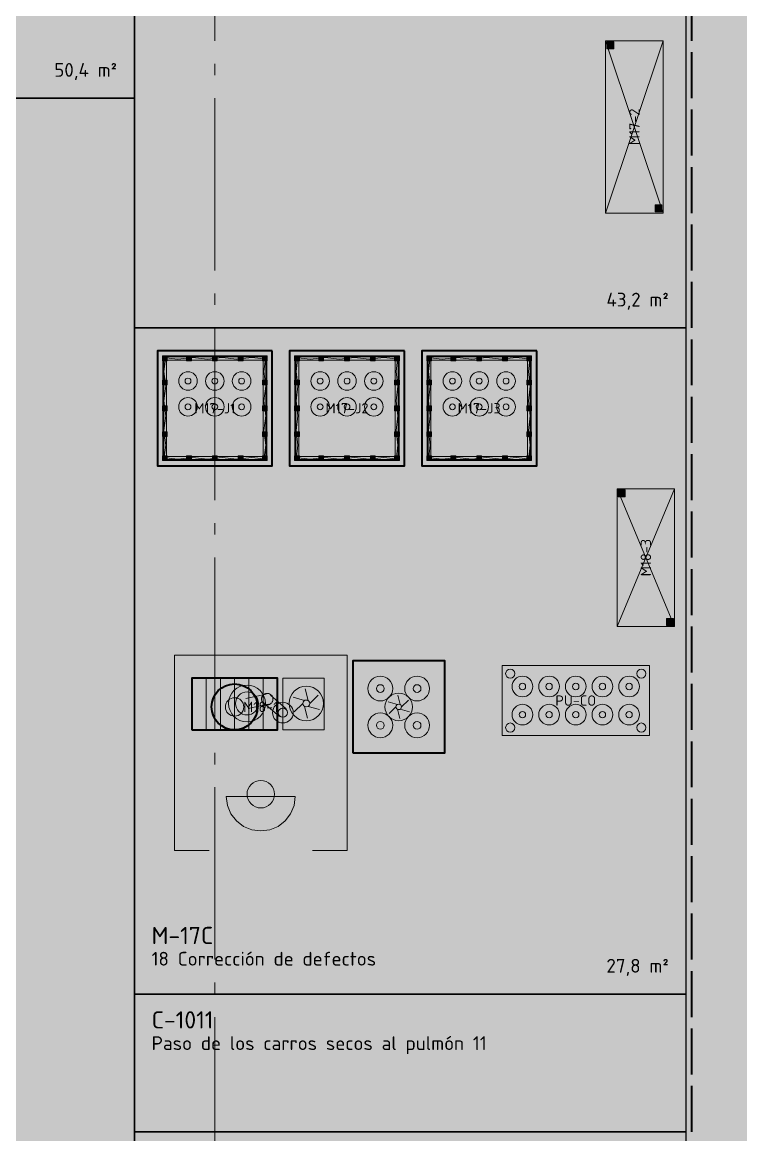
# Model space of a CAD drawing. Header units: millimetres. Extents: x 0 to 1189, y 0 to 841.
# Drawn here: x 598.2 to 660.8, y 509.8 to 606.6 of the extents above; entities that cross this region are included whole.
import ezdxf
from ezdxf.enums import TextEntityAlignment as Align

# ---------------------------------------------------------------- set-up
doc = ezdxf.new("R2010")
doc.units = ezdxf.units.MM
doc.linetypes.add('IRAM-E-TRAZOS', pattern=[5, 4, -1])
doc.linetypes.add('IRAM-F-TRAZO-PUNTO', pattern=[20, 15, -2, 1, -2])
for name, color, linetype, lineweight, true_color in [('A-AREA-TRABAJO', 30, 'CONTINUOUS', 13, 0xeb963c), ('A-EQUIPO', 30, 'CONTINUOUS', 35, 0xe67800), ('A-PASILLO', 2, 'IRAM-E-TRAZOS', 35, 0xd7a500)]:
    doc.layers.add(name, color=color, linetype=linetype, lineweight=lineweight, true_color=true_color)
for name, color, linetype, lineweight in [('A-EJE', 1, 'IRAM-F-TRAZO-PUNTO', 18), ('A-EQUIPO-FINO', 8, 'CONTINUOUS', 13), ('A-EQUIPO-OCULTO', 8, 'IRAM-E-TRAZOS', 13), ('A-EQUIPO-RELLENO', 9, 'CONTINUOUS', 13), ('A-OPERARIO', 6, 'CONTINUOUS', 18), ('A-RELLENO', 9, 'CONTINUOUS', 13), ('A-SECTOR', 1, 'CONTINUOUS', 25), ('A-SECTOR-TXT', 1, 'CONTINUOUS', 25), ('A-TEXTO', 7, 'CONTINUOUS', 18)]:
    doc.layers.add(name, color=color, linetype=linetype, lineweight=lineweight)
doc.styles.add('ISO3098', font='isocpeur.ttf')

msp = doc.modelspace()

# ---------------------------------------------------------------- hatches: boundary and pattern name
at = {"layer": 'A-EQUIPO-RELLENO', "true_color": 0xeeeeee}
h = msp.add_hatch(color=7, dxfattribs=at)
h.dxf.hatch_style = 1
h.paths.add_polyline_path([(649, 605), (649, 590), (654, 590), (654, 605)])
at = {"layer": 'A-EQUIPO-RELLENO', "true_color": 0x969ba0}
h = msp.add_hatch(color=7, dxfattribs=at)
h.dxf.hatch_style = 1
h.paths.add_polyline_path([(649.1, 604.9), (649.1, 604.3), (649.7, 604.3), (649.7, 604.9)])
h = msp.add_hatch(color=7, dxfattribs=at)
h.dxf.hatch_style = 1
h.paths.add_polyline_path([(653.3, 590.7), (653.3, 590.1), (653.9, 590.1), (653.9, 590.7)])
at = {"layer": 'A-EQUIPO-RELLENO', "true_color": 0xf5f5f5}
h = msp.add_hatch(color=7, dxfattribs=at)
h.dxf.hatch_style = 1
h.paths.add_polyline_path([(620, 578), (610, 578), (610, 568), (620, 568)])
at = {"layer": 'A-EQUIPO-RELLENO', "true_color": 0x969ba0}
h = msp.add_hatch(color=7, dxfattribs=at)
h.dxf.hatch_style = 1
h.paths.add_polyline_path([(610.86, 577.56), (610.44, 577.56), (610.44, 577.14), (610.86, 577.14)])
h = msp.add_hatch(color=7, dxfattribs=at)
h.dxf.hatch_style = 1
h.paths.add_polyline_path([(610.86, 577.56), (610.44, 577.56), (610.44, 577.14), (610.86, 577.14)])
h = msp.add_hatch(color=7, dxfattribs=at)
h.dxf.hatch_style = 1
h.paths.add_polyline_path([(612.96, 577.56), (612.54, 577.56), (612.54, 577.14), (612.96, 577.14)])
h = msp.add_hatch(color=7, dxfattribs=at)
h.dxf.hatch_style = 1
h.paths.add_polyline_path([(615.21, 577.56), (614.79, 577.56), (614.79, 577.14), (615.21, 577.14)])
h = msp.add_hatch(color=7, dxfattribs=at)
h.dxf.hatch_style = 1
h.paths.add_polyline_path([(617.46, 577.56), (617.04, 577.56), (617.04, 577.14), (617.46, 577.14)])
h = msp.add_hatch(color=7, dxfattribs=at)
h.dxf.hatch_style = 1
h.paths.add_polyline_path([(619.56, 577.56), (619.14, 577.56), (619.14, 577.14), (619.56, 577.14)])
h = msp.add_hatch(color=7, dxfattribs=at)
h.dxf.hatch_style = 1
h.paths.add_polyline_path([(619.56, 577.56), (619.14, 577.56), (619.14, 577.14), (619.56, 577.14)])
at = {"layer": 'A-EQUIPO-RELLENO', "true_color": 0xf5f5f5}
h = msp.add_hatch(color=7, dxfattribs=at)
h.dxf.hatch_style = 1
h.paths.add_polyline_path([(631.5, 578), (621.5, 578), (621.5, 568), (631.5, 568)])
at = {"layer": 'A-EQUIPO-RELLENO', "true_color": 0x969ba0}
h = msp.add_hatch(color=7, dxfattribs=at)
h.dxf.hatch_style = 1
h.paths.add_polyline_path([(622.36, 577.56), (621.94, 577.56), (621.94, 577.14), (622.36, 577.14)])
h = msp.add_hatch(color=7, dxfattribs=at)
h.dxf.hatch_style = 1
h.paths.add_polyline_path([(622.36, 577.56), (621.94, 577.56), (621.94, 577.14), (622.36, 577.14)])
h = msp.add_hatch(color=7, dxfattribs=at)
h.dxf.hatch_style = 1
h.paths.add_polyline_path([(624.46, 577.56), (624.04, 577.56), (624.04, 577.14), (624.46, 577.14)])
h = msp.add_hatch(color=7, dxfattribs=at)
h.dxf.hatch_style = 1
h.paths.add_polyline_path([(626.71, 577.56), (626.29, 577.56), (626.29, 577.14), (626.71, 577.14)])
h = msp.add_hatch(color=7, dxfattribs=at)
h.dxf.hatch_style = 1
h.paths.add_polyline_path([(628.96, 577.56), (628.54, 577.56), (628.54, 577.14), (628.96, 577.14)])
h = msp.add_hatch(color=7, dxfattribs=at)
h.dxf.hatch_style = 1
h.paths.add_polyline_path([(631.06, 577.56), (630.64, 577.56), (630.64, 577.14), (631.06, 577.14)])
h = msp.add_hatch(color=7, dxfattribs=at)
h.dxf.hatch_style = 1
h.paths.add_polyline_path([(631.06, 577.56), (630.64, 577.56), (630.64, 577.14), (631.06, 577.14)])
at = {"layer": 'A-EQUIPO-RELLENO', "true_color": 0xf5f5f5}
h = msp.add_hatch(color=7, dxfattribs=at)
h.dxf.hatch_style = 1
h.paths.add_polyline_path([(643, 578), (633, 578), (633, 568), (643, 568)])
at = {"layer": 'A-EQUIPO-RELLENO', "true_color": 0x969ba0}
h = msp.add_hatch(color=7, dxfattribs=at)
h.dxf.hatch_style = 1
h.paths.add_polyline_path([(633.86, 577.56), (633.44, 577.56), (633.44, 577.14), (633.86, 577.14)])
h = msp.add_hatch(color=7, dxfattribs=at)
h.dxf.hatch_style = 1
h.paths.add_polyline_path([(633.86, 577.56), (633.44, 577.56), (633.44, 577.14), (633.86, 577.14)])
h = msp.add_hatch(color=7, dxfattribs=at)
h.dxf.hatch_style = 1
h.paths.add_polyline_path([(635.96, 577.56), (635.54, 577.56), (635.54, 577.14), (635.96, 577.14)])
h = msp.add_hatch(color=7, dxfattribs=at)
h.dxf.hatch_style = 1
h.paths.add_polyline_path([(638.21, 577.56), (637.79, 577.56), (637.79, 577.14), (638.21, 577.14)])
h = msp.add_hatch(color=7, dxfattribs=at)
h.dxf.hatch_style = 1
h.paths.add_polyline_path([(640.46, 577.56), (640.04, 577.56), (640.04, 577.14), (640.46, 577.14)])
h = msp.add_hatch(color=7, dxfattribs=at)
h.dxf.hatch_style = 1
h.paths.add_polyline_path([(642.56, 577.56), (642.14, 577.56), (642.14, 577.14), (642.56, 577.14)])
h = msp.add_hatch(color=7, dxfattribs=at)
h.dxf.hatch_style = 1
h.paths.add_polyline_path([(642.56, 577.56), (642.14, 577.56), (642.14, 577.14), (642.56, 577.14)])
h = msp.add_hatch(color=7, dxfattribs=at)
h.dxf.hatch_style = 1
h.paths.add_polyline_path([(610.86, 575.46), (610.44, 575.46), (610.44, 575.04), (610.86, 575.04)])
h = msp.add_hatch(color=7, dxfattribs=at)
h.dxf.hatch_style = 1
h.paths.add_polyline_path([(619.56, 575.46), (619.14, 575.46), (619.14, 575.04), (619.56, 575.04)])
h = msp.add_hatch(color=7, dxfattribs=at)
h.dxf.hatch_style = 1
h.paths.add_polyline_path([(622.36, 575.46), (621.94, 575.46), (621.94, 575.04), (622.36, 575.04)])
h = msp.add_hatch(color=7, dxfattribs=at)
h.dxf.hatch_style = 1
h.paths.add_polyline_path([(631.06, 575.46), (630.64, 575.46), (630.64, 575.04), (631.06, 575.04)])
h = msp.add_hatch(color=7, dxfattribs=at)
h.dxf.hatch_style = 1
h.paths.add_polyline_path([(633.86, 575.46), (633.44, 575.46), (633.44, 575.04), (633.86, 575.04)])
h = msp.add_hatch(color=7, dxfattribs=at)
h.dxf.hatch_style = 1
h.paths.add_polyline_path([(642.56, 575.46), (642.14, 575.46), (642.14, 575.04), (642.56, 575.04)])
h = msp.add_hatch(color=7, dxfattribs=at)
h.dxf.hatch_style = 1
h.paths.add_polyline_path([(610.86, 573.21), (610.44, 573.21), (610.44, 572.79), (610.86, 572.79)])
h = msp.add_hatch(color=7, dxfattribs=at)
h.dxf.hatch_style = 1
h.paths.add_polyline_path([(619.56, 573.21), (619.14, 573.21), (619.14, 572.79), (619.56, 572.79)])
h = msp.add_hatch(color=7, dxfattribs=at)
h.dxf.hatch_style = 1
h.paths.add_polyline_path([(622.36, 573.21), (621.94, 573.21), (621.94, 572.79), (622.36, 572.79)])
h = msp.add_hatch(color=7, dxfattribs=at)
h.dxf.hatch_style = 1
h.paths.add_polyline_path([(631.06, 573.21), (630.64, 573.21), (630.64, 572.79), (631.06, 572.79)])
h = msp.add_hatch(color=7, dxfattribs=at)
h.dxf.hatch_style = 1
h.paths.add_polyline_path([(633.86, 573.21), (633.44, 573.21), (633.44, 572.79), (633.86, 572.79)])
h = msp.add_hatch(color=7, dxfattribs=at)
h.dxf.hatch_style = 1
h.paths.add_polyline_path([(642.56, 573.21), (642.14, 573.21), (642.14, 572.79), (642.56, 572.79)])
h = msp.add_hatch(color=7, dxfattribs=at)
h.dxf.hatch_style = 1
h.paths.add_polyline_path([(610.86, 570.96), (610.44, 570.96), (610.44, 570.54), (610.86, 570.54)])
h = msp.add_hatch(color=7, dxfattribs=at)
h.dxf.hatch_style = 1
h.paths.add_polyline_path([(619.56, 570.96), (619.14, 570.96), (619.14, 570.54), (619.56, 570.54)])
h = msp.add_hatch(color=7, dxfattribs=at)
h.dxf.hatch_style = 1
h.paths.add_polyline_path([(622.36, 570.96), (621.94, 570.96), (621.94, 570.54), (622.36, 570.54)])
h = msp.add_hatch(color=7, dxfattribs=at)
h.dxf.hatch_style = 1
h.paths.add_polyline_path([(631.06, 570.96), (630.64, 570.96), (630.64, 570.54), (631.06, 570.54)])
h = msp.add_hatch(color=7, dxfattribs=at)
h.dxf.hatch_style = 1
h.paths.add_polyline_path([(633.86, 570.96), (633.44, 570.96), (633.44, 570.54), (633.86, 570.54)])
h = msp.add_hatch(color=7, dxfattribs=at)
h.dxf.hatch_style = 1
h.paths.add_polyline_path([(642.56, 570.96), (642.14, 570.96), (642.14, 570.54), (642.56, 570.54)])
h = msp.add_hatch(color=7, dxfattribs=at)
h.dxf.hatch_style = 1
h.paths.add_polyline_path([(610.86, 568.86), (610.44, 568.86), (610.44, 568.44), (610.86, 568.44)])
h = msp.add_hatch(color=7, dxfattribs=at)
h.dxf.hatch_style = 1
h.paths.add_polyline_path([(610.86, 568.86), (610.44, 568.86), (610.44, 568.44), (610.86, 568.44)])
h = msp.add_hatch(color=7, dxfattribs=at)
h.dxf.hatch_style = 1
h.paths.add_polyline_path([(612.96, 568.86), (612.54, 568.86), (612.54, 568.44), (612.96, 568.44)])
h = msp.add_hatch(color=7, dxfattribs=at)
h.dxf.hatch_style = 1
h.paths.add_polyline_path([(615.21, 568.86), (614.79, 568.86), (614.79, 568.44), (615.21, 568.44)])
h = msp.add_hatch(color=7, dxfattribs=at)
h.dxf.hatch_style = 1
h.paths.add_polyline_path([(617.46, 568.86), (617.04, 568.86), (617.04, 568.44), (617.46, 568.44)])
h = msp.add_hatch(color=7, dxfattribs=at)
h.dxf.hatch_style = 1
h.paths.add_polyline_path([(619.56, 568.86), (619.14, 568.86), (619.14, 568.44), (619.56, 568.44)])
h = msp.add_hatch(color=7, dxfattribs=at)
h.dxf.hatch_style = 1
h.paths.add_polyline_path([(619.56, 568.86), (619.14, 568.86), (619.14, 568.44), (619.56, 568.44)])
h = msp.add_hatch(color=7, dxfattribs=at)
h.dxf.hatch_style = 1
h.paths.add_polyline_path([(622.36, 568.86), (621.94, 568.86), (621.94, 568.44), (622.36, 568.44)])
h = msp.add_hatch(color=7, dxfattribs=at)
h.dxf.hatch_style = 1
h.paths.add_polyline_path([(622.36, 568.86), (621.94, 568.86), (621.94, 568.44), (622.36, 568.44)])
h = msp.add_hatch(color=7, dxfattribs=at)
h.dxf.hatch_style = 1
h.paths.add_polyline_path([(624.46, 568.86), (624.04, 568.86), (624.04, 568.44), (624.46, 568.44)])
h = msp.add_hatch(color=7, dxfattribs=at)
h.dxf.hatch_style = 1
h.paths.add_polyline_path([(626.71, 568.86), (626.29, 568.86), (626.29, 568.44), (626.71, 568.44)])
h = msp.add_hatch(color=7, dxfattribs=at)
h.dxf.hatch_style = 1
h.paths.add_polyline_path([(628.96, 568.86), (628.54, 568.86), (628.54, 568.44), (628.96, 568.44)])
h = msp.add_hatch(color=7, dxfattribs=at)
h.dxf.hatch_style = 1
h.paths.add_polyline_path([(631.06, 568.86), (630.64, 568.86), (630.64, 568.44), (631.06, 568.44)])
h = msp.add_hatch(color=7, dxfattribs=at)
h.dxf.hatch_style = 1
h.paths.add_polyline_path([(631.06, 568.86), (630.64, 568.86), (630.64, 568.44), (631.06, 568.44)])
h = msp.add_hatch(color=7, dxfattribs=at)
h.dxf.hatch_style = 1
h.paths.add_polyline_path([(633.86, 568.86), (633.44, 568.86), (633.44, 568.44), (633.86, 568.44)])
h = msp.add_hatch(color=7, dxfattribs=at)
h.dxf.hatch_style = 1
h.paths.add_polyline_path([(633.86, 568.86), (633.44, 568.86), (633.44, 568.44), (633.86, 568.44)])
h = msp.add_hatch(color=7, dxfattribs=at)
h.dxf.hatch_style = 1
h.paths.add_polyline_path([(635.96, 568.86), (635.54, 568.86), (635.54, 568.44), (635.96, 568.44)])
h = msp.add_hatch(color=7, dxfattribs=at)
h.dxf.hatch_style = 1
h.paths.add_polyline_path([(638.21, 568.86), (637.79, 568.86), (637.79, 568.44), (638.21, 568.44)])
h = msp.add_hatch(color=7, dxfattribs=at)
h.dxf.hatch_style = 1
h.paths.add_polyline_path([(640.46, 568.86), (640.04, 568.86), (640.04, 568.44), (640.46, 568.44)])
h = msp.add_hatch(color=7, dxfattribs=at)
h.dxf.hatch_style = 1
h.paths.add_polyline_path([(642.56, 568.86), (642.14, 568.86), (642.14, 568.44), (642.56, 568.44)])
h = msp.add_hatch(color=7, dxfattribs=at)
h.dxf.hatch_style = 1
h.paths.add_polyline_path([(642.56, 568.86), (642.14, 568.86), (642.14, 568.44), (642.56, 568.44)])
at = {"layer": 'A-EQUIPO-RELLENO', "true_color": 0xeeeeee}
h = msp.add_hatch(color=7, dxfattribs=at)
h.dxf.hatch_style = 1
h.paths.add_polyline_path([(650, 566), (650, 554), (655, 554), (655, 566)])
at = {"layer": 'A-EQUIPO-RELLENO', "true_color": 0x969ba0}
h = msp.add_hatch(color=7, dxfattribs=at)
h.dxf.hatch_style = 1
h.paths.add_polyline_path([(650.1, 565.9), (650.1, 565.3), (650.7, 565.3), (650.7, 565.9)])
h = msp.add_hatch(color=7, dxfattribs=at)
h.dxf.hatch_style = 1
h.paths.add_polyline_path([(654.3, 554.7), (654.3, 554.1), (654.9, 554.1), (654.9, 554.7)])
at = {"layer": 'A-EQUIPO-RELLENO', "true_color": 0xe6e6dc}
h = msp.add_hatch(color=7, dxfattribs=at)
h.dxf.hatch_style = 1
h.paths.add_polyline_path([(627, 543), (635, 543), (635, 551), (627, 551)])
at = {"layer": 'A-EQUIPO-RELLENO', "true_color": 0xeeeeee}
h = msp.add_hatch(color=7, dxfattribs=at)
h.dxf.hatch_style = 1
h.paths.add_polyline_path([(640, 544.5), (652.8, 544.5), (652.8, 550.6), (640, 550.6)])
h = msp.add_hatch(color=7, dxfattribs=at)
h.dxf.hatch_style = 1
h.paths.add_polyline_path([(613, 545), (620.44, 545), (620.44, 549.5), (613, 549.5)])
at = {"layer": 'A-EQUIPO-RELLENO', "true_color": 0xcdd0d4}
h = msp.add_hatch(color=7, dxfattribs=at)
h.dxf.hatch_style = 1
h.paths.add_polyline_path([(620.92, 545), (624.5, 545), (624.5, 549.5), (620.92, 549.5)])
at = {"layer": 'A-EQUIPO-RELLENO', "true_color": 0xffffff}
h = msp.add_hatch(color=7, dxfattribs=at)
h.dxf.hatch_style = 1
h.paths.add_polyline_path([(620.2, 539.4), (620.159, 539.711), (620.039, 540), (619.849, 540.249), (619.6, 540.439), (619.311, 540.559), (619, 540.6), (618.689, 540.559), (618.4, 540.439), (618.151, 540.249), (617.961, 540), (617.841, 539.711), (617.8, 539.4), (617.841, 539.089), (617.961, 538.8), (618.151, 538.551), (618.4, 538.361), (618.689, 538.241), (619, 538.2), (619.311, 538.241), (619.6, 538.361), (619.849, 538.551), (620.039, 538.8), (620.159, 539.089)])
at = {"layer": 'A-EQUIPO-RELLENO', "true_color": 0xfae1f5}
h = msp.add_hatch(color=7, dxfattribs=at)
h.dxf.hatch_style = 1
h.paths.add_polyline_path([(616, 539.2), (616.102, 538.424), (616.402, 537.7), (616.879, 537.079), (617.5, 536.602), (618.224, 536.302), (619, 536.2), (619.776, 536.302), (620.5, 536.602), (621.121, 537.079), (621.598, 537.7), (621.898, 538.424), (622, 539.2), (616, 539.2)])
at = {"layer": 'A-RELLENO', "true_color": 0xfde4c8}
h = msp.add_hatch(color=7, dxfattribs=at)
h.dxf.hatch_style = 1
h.paths.add_polyline_path([(536, 600), (608, 600), (608, 670), (536, 670)])
h = msp.add_hatch(color=7, dxfattribs=at)
h.dxf.hatch_style = 1
h.paths.add_polyline_path([(608, 580), (656, 580), (656, 670), (608, 670)])
at = {"layer": 'A-RELLENO', "true_color": 0xf6f6f6}
h = msp.add_hatch(color=7, dxfattribs=at)
h.dxf.hatch_style = 1
h.paths.add_polyline_path([(656, 420), (671, 420), (671, 670), (656, 670)])
at = {"layer": 'A-RELLENO', "true_color": 0xf8d9c0}
h = msp.add_hatch(color=7, dxfattribs=at)
h.dxf.hatch_style = 1
h.paths.add_polyline_path([(596, 420), (608, 420), (608, 600), (596, 600)])
at = {"layer": 'A-RELLENO', "true_color": 0xfde4c8}
h = msp.add_hatch(color=7, dxfattribs=at)
h.dxf.hatch_style = 1
h.paths.add_polyline_path([(608, 522), (656, 522), (656, 580), (608, 580)])
at = {"layer": 'A-RELLENO', "true_color": 0xf8d9c0}
h = msp.add_hatch(color=7, dxfattribs=at)
h.dxf.hatch_style = 1
h.paths.add_polyline_path([(608, 510), (656, 510), (656, 522), (608, 522)])
h = msp.add_hatch(color=7, dxfattribs=at)
h.dxf.hatch_style = 1
h.paths.add_polyline_path([(608, 462), (656, 462), (656, 510), (608, 510)])

# ---------------------------------------------------------------- linework, layer by layer
at = {"layer": 'A-AREA-TRABAJO'}
for p, q in [((611.5, 534.5), (614.5, 534.5)), ((623.5, 534.5), (626.5, 534.5))]:
    msp.add_line(p, q, dxfattribs=at)
msp.add_lwpolyline([(611.5, 534.5), (611.5, 551.5), (626.5, 551.5), (626.5, 534.5)], dxfattribs=at)
at = {"layer": 'A-EJE'}
msp.add_line((615, 185), (615, 696), dxfattribs=at)
at = {"layer": 'A-EQUIPO'}
for points in [[(620, 578), (610, 578), (610, 568), (620, 568)], [(619.5, 577.5), (610.5, 577.5), (610.5, 568.5), (619.5, 568.5)], [(631.5, 578), (621.5, 578), (621.5, 568), (631.5, 568)], [(631, 577.5), (622, 577.5), (622, 568.5), (631, 568.5)], [(643, 578), (633, 578), (633, 568), (643, 568)], [(642.5, 577.5), (633.5, 577.5), (633.5, 568.5), (642.5, 568.5)], [(627, 543), (635, 543), (635, 551), (627, 551)], [(613, 545), (620.44, 545), (620.44, 549.5), (613, 549.5)]]:
    msp.add_lwpolyline(points, close=True, dxfattribs=at)
msp.add_circle((616.72, 547), 2, dxfattribs=at)
at = {"layer": 'A-EQUIPO-FINO'}
for p, q in [((649, 605), (654, 590)), ((654, 605), (649, 590)), ((650, 566), (655, 554)), ((655, 566), (650, 554)), ((614.24, 545), (614.24, 549.5)), ((615.48, 545), (615.48, 549.5)), ((616.72, 545), (616.72, 549.5)), ((617.96, 545), (617.96, 549.5)), ((619.2, 545), (619.2, 549.5))]:
    msp.add_line(p, q, dxfattribs=at)
for points in [[(649, 605), (649, 590), (654, 590), (654, 605)], [(649.1, 604.9), (649.1, 604.3), (649.7, 604.3), (649.7, 604.9)], [(653.3, 590.7), (653.3, 590.1), (653.9, 590.1), (653.9, 590.7)], [(610.86, 577.56), (610.44, 577.56), (610.44, 577.14), (610.86, 577.14)], [(610.86, 577.56), (610.44, 577.56), (610.44, 577.14), (610.86, 577.14)], [(612.96, 577.56), (612.54, 577.56), (612.54, 577.14), (612.96, 577.14)], [(615.21, 577.56), (614.79, 577.56), (614.79, 577.14), (615.21, 577.14)], [(617.46, 577.56), (617.04, 577.56), (617.04, 577.14), (617.46, 577.14)], [(619.56, 577.56), (619.14, 577.56), (619.14, 577.14), (619.56, 577.14)], [(619.56, 577.56), (619.14, 577.56), (619.14, 577.14), (619.56, 577.14)], [(622.36, 577.56), (621.94, 577.56), (621.94, 577.14), (622.36, 577.14)], [(622.36, 577.56), (621.94, 577.56), (621.94, 577.14), (622.36, 577.14)], [(624.46, 577.56), (624.04, 577.56), (624.04, 577.14), (624.46, 577.14)], [(626.71, 577.56), (626.29, 577.56), (626.29, 577.14), (626.71, 577.14)], [(628.96, 577.56), (628.54, 577.56), (628.54, 577.14), (628.96, 577.14)], [(631.06, 577.56), (630.64, 577.56), (630.64, 577.14), (631.06, 577.14)], [(631.06, 577.56), (630.64, 577.56), (630.64, 577.14), (631.06, 577.14)], [(633.86, 577.56), (633.44, 577.56), (633.44, 577.14), (633.86, 577.14)], [(633.86, 577.56), (633.44, 577.56), (633.44, 577.14), (633.86, 577.14)], [(635.96, 577.56), (635.54, 577.56), (635.54, 577.14), (635.96, 577.14)], [(638.21, 577.56), (637.79, 577.56), (637.79, 577.14), (638.21, 577.14)], [(640.46, 577.56), (640.04, 577.56), (640.04, 577.14), (640.46, 577.14)], [(642.56, 577.56), (642.14, 577.56), (642.14, 577.14), (642.56, 577.14)], [(642.56, 577.56), (642.14, 577.56), (642.14, 577.14), (642.56, 577.14)], [(619.2, 577.2), (610.8, 577.2), (610.8, 568.8), (619.2, 568.8)], [(630.7, 577.2), (622.3, 577.2), (622.3, 568.8), (630.7, 568.8)], [(642.2, 577.2), (633.8, 577.2), (633.8, 568.8), (642.2, 568.8)], [(610.86, 575.46), (610.44, 575.46), (610.44, 575.04), (610.86, 575.04)], [(619.56, 575.46), (619.14, 575.46), (619.14, 575.04), (619.56, 575.04)], [(622.36, 575.46), (621.94, 575.46), (621.94, 575.04), (622.36, 575.04)], [(631.06, 575.46), (630.64, 575.46), (630.64, 575.04), (631.06, 575.04)], [(633.86, 575.46), (633.44, 575.46), (633.44, 575.04), (633.86, 575.04)], [(642.56, 575.46), (642.14, 575.46), (642.14, 575.04), (642.56, 575.04)], [(610.86, 573.21), (610.44, 573.21), (610.44, 572.79), (610.86, 572.79)], [(619.56, 573.21), (619.14, 573.21), (619.14, 572.79), (619.56, 572.79)], [(622.36, 573.21), (621.94, 573.21), (621.94, 572.79), (622.36, 572.79)], [(631.06, 573.21), (630.64, 573.21), (630.64, 572.79), (631.06, 572.79)], [(633.86, 573.21), (633.44, 573.21), (633.44, 572.79), (633.86, 572.79)], [(642.56, 573.21), (642.14, 573.21), (642.14, 572.79), (642.56, 572.79)], [(610.86, 570.96), (610.44, 570.96), (610.44, 570.54), (610.86, 570.54)], [(619.56, 570.96), (619.14, 570.96), (619.14, 570.54), (619.56, 570.54)], [(622.36, 570.96), (621.94, 570.96), (621.94, 570.54), (622.36, 570.54)], [(631.06, 570.96), (630.64, 570.96), (630.64, 570.54), (631.06, 570.54)], [(633.86, 570.96), (633.44, 570.96), (633.44, 570.54), (633.86, 570.54)], [(642.56, 570.96), (642.14, 570.96), (642.14, 570.54), (642.56, 570.54)], [(610.86, 568.86), (610.44, 568.86), (610.44, 568.44), (610.86, 568.44)], [(610.86, 568.86), (610.44, 568.86), (610.44, 568.44), (610.86, 568.44)], [(612.96, 568.86), (612.54, 568.86), (612.54, 568.44), (612.96, 568.44)], [(615.21, 568.86), (614.79, 568.86), (614.79, 568.44), (615.21, 568.44)], [(617.46, 568.86), (617.04, 568.86), (617.04, 568.44), (617.46, 568.44)], [(619.56, 568.86), (619.14, 568.86), (619.14, 568.44), (619.56, 568.44)], [(619.56, 568.86), (619.14, 568.86), (619.14, 568.44), (619.56, 568.44)], [(622.36, 568.86), (621.94, 568.86), (621.94, 568.44), (622.36, 568.44)], [(622.36, 568.86), (621.94, 568.86), (621.94, 568.44), (622.36, 568.44)], [(624.46, 568.86), (624.04, 568.86), (624.04, 568.44), (624.46, 568.44)], [(626.71, 568.86), (626.29, 568.86), (626.29, 568.44), (626.71, 568.44)], [(628.96, 568.86), (628.54, 568.86), (628.54, 568.44), (628.96, 568.44)], [(631.06, 568.86), (630.64, 568.86), (630.64, 568.44), (631.06, 568.44)], [(631.06, 568.86), (630.64, 568.86), (630.64, 568.44), (631.06, 568.44)], [(633.86, 568.86), (633.44, 568.86), (633.44, 568.44), (633.86, 568.44)], [(633.86, 568.86), (633.44, 568.86), (633.44, 568.44), (633.86, 568.44)], [(635.96, 568.86), (635.54, 568.86), (635.54, 568.44), (635.96, 568.44)], [(638.21, 568.86), (637.79, 568.86), (637.79, 568.44), (638.21, 568.44)], [(640.46, 568.86), (640.04, 568.86), (640.04, 568.44), (640.46, 568.44)], [(642.56, 568.86), (642.14, 568.86), (642.14, 568.44), (642.56, 568.44)], [(642.56, 568.86), (642.14, 568.86), (642.14, 568.44), (642.56, 568.44)], [(650, 566), (650, 554), (655, 554), (655, 566)], [(650.1, 565.9), (650.1, 565.3), (650.7, 565.3), (650.7, 565.9)], [(654.3, 554.7), (654.3, 554.1), (654.9, 554.1), (654.9, 554.7)], [(640, 544.5), (652.8, 544.5), (652.8, 550.6), (640, 550.6)], [(620.92, 545), (624.5, 545), (624.5, 549.5), (620.92, 549.5)]]:
    msp.add_lwpolyline(points, close=True, dxfattribs=at)
for points in [[(619.5, 577.275), (618.214, 577.425), (616.929, 577.275), (615.643, 577.425), (614.357, 577.275), (613.071, 577.425), (611.786, 577.275), (610.5, 577.425)], [(610.725, 577.5), (610.575, 576.214), (610.725, 574.929), (610.575, 573.643), (610.725, 572.357), (610.575, 571.071), (610.725, 569.786), (610.575, 568.5)], [(619.275, 568.5), (619.425, 569.786), (619.275, 571.071), (619.425, 572.357), (619.275, 573.643), (619.425, 574.929), (619.275, 576.214), (619.425, 577.5)], [(631, 577.275), (629.714, 577.425), (628.429, 577.275), (627.143, 577.425), (625.857, 577.275), (624.571, 577.425), (623.286, 577.275), (622, 577.425)], [(622.225, 577.5), (622.075, 576.214), (622.225, 574.929), (622.075, 573.643), (622.225, 572.357), (622.075, 571.071), (622.225, 569.786), (622.075, 568.5)], [(630.775, 568.5), (630.925, 569.786), (630.775, 571.071), (630.925, 572.357), (630.775, 573.643), (630.925, 574.929), (630.775, 576.214), (630.925, 577.5)], [(642.5, 577.275), (641.214, 577.425), (639.929, 577.275), (638.643, 577.425), (637.357, 577.275), (636.071, 577.425), (634.786, 577.275), (633.5, 577.425)], [(633.725, 577.5), (633.575, 576.214), (633.725, 574.929), (633.575, 573.643), (633.725, 572.357), (633.575, 571.071), (633.725, 569.786), (633.575, 568.5)], [(642.275, 568.5), (642.425, 569.786), (642.275, 571.071), (642.425, 572.357), (642.275, 573.643), (642.425, 574.929), (642.275, 576.214), (642.425, 577.5)], [(610.5, 568.725), (611.786, 568.575), (613.071, 568.725), (614.357, 568.575), (615.643, 568.725), (616.929, 568.575), (618.214, 568.725), (619.5, 568.575)], [(622, 568.725), (623.286, 568.575), (624.571, 568.725), (625.857, 568.575), (627.143, 568.725), (628.429, 568.575), (629.714, 568.725), (631, 568.575)], [(633.5, 568.725), (634.786, 568.575), (636.071, 568.725), (637.357, 568.575), (638.643, 568.725), (639.929, 568.575), (641.214, 568.725), (642.5, 568.575)], [(623.11, 547.56), (622.849, 548.57)], [(622.81, 547.56), (621.804, 547.839)], [(622.66, 547.3), (621.916, 546.569)], [(623.26, 547.3), (624.004, 548.031)], [(630.88, 547.208), (630.076, 547.431)], [(631.12, 547.208), (630.911, 548.016)], [(631.24, 547), (631.836, 547.585)], [(622.81, 547.04), (623.071, 546.03)], [(623.11, 547.04), (624.116, 546.761)], [(630.76, 547), (630.164, 546.415)], [(630.88, 546.792), (631.089, 545.984)], [(631.12, 546.792), (631.924, 546.569)]]:
    msp.add_lwpolyline(points, dxfattribs=at)
for centre, radius in [((612.667, 575.375), 0.81), ((612.667, 575.375), 0.252), ((615, 575.375), 0.81), ((615, 575.375), 0.252), ((617.333, 575.375), 0.81), ((617.333, 575.375), 0.252), ((624.167, 575.375), 0.81), ((624.167, 575.375), 0.252), ((626.5, 575.375), 0.81), ((626.5, 575.375), 0.252), ((628.833, 575.375), 0.81), ((628.833, 575.375), 0.252), ((635.667, 575.375), 0.81), ((635.667, 575.375), 0.252), ((638, 575.375), 0.81), ((638, 575.375), 0.252), ((640.333, 575.375), 0.81), ((640.333, 575.375), 0.252), ((612.667, 573.125), 0.81), ((615, 573.125), 0.81), ((617.333, 573.125), 0.81), ((624.167, 573.125), 0.81), ((626.5, 573.125), 0.81), ((628.833, 573.125), 0.81), ((635.667, 573.125), 0.81), ((638, 573.125), 0.81), ((640.333, 573.125), 0.81), ((612.667, 573.125), 0.252), ((615, 573.125), 0.252), ((617.333, 573.125), 0.252), ((624.167, 573.125), 0.252), ((626.5, 573.125), 0.252), ((628.833, 573.125), 0.252), ((635.667, 573.125), 0.252), ((638, 573.125), 0.252), ((640.333, 573.125), 0.252), ((640.7, 549.9), 0.4), ((652.1, 549.9), 0.4), ((629.4, 548.6), 1.08), ((632.6, 548.6), 1.08), ((641.76, 548.775), 0.9), ((644.08, 548.775), 0.9), ((646.4, 548.775), 0.9), ((648.72, 548.775), 0.9), ((651.04, 548.775), 0.9), ((617.8, 547.3), 1.6), ((617.8, 547.3), 1), ((622.96, 547.3), 1.5), ((629.4, 548.6), 0.336), ((632.6, 548.6), 0.336), ((641.76, 548.775), 0.28), ((644.08, 548.775), 0.28), ((646.4, 548.775), 0.28), ((648.72, 548.775), 0.28), ((651.04, 548.775), 0.28), ((616.72, 547), 0.8), ((620.92, 546.5), 0.9), ((622.96, 547.3), 0.3), ((631, 547), 1.2), ((620.92, 546.5), 0.4), ((629.4, 545.4), 1.08), ((631, 547), 0.24), ((632.6, 545.4), 1.08), ((641.76, 546.325), 0.9), ((641.76, 546.325), 0.28), ((644.08, 546.325), 0.9), ((644.08, 546.325), 0.28), ((646.4, 546.325), 0.9), ((646.4, 546.325), 0.28), ((648.72, 546.325), 0.9), ((648.72, 546.325), 0.28), ((651.04, 546.325), 0.9), ((651.04, 546.325), 0.28), ((629.4, 545.4), 0.336), ((632.6, 545.4), 0.336), ((640.7, 545.2), 0.4), ((652.1, 545.2), 0.4)]:
    msp.add_circle(centre, radius, dxfattribs=at)
at = {"layer": 'A-EQUIPO-OCULTO'}
for p, q in [((617.5, 578), (612.5, 578)), ((629, 578), (624, 578)), ((640.5, 578), (635.5, 578)), ((619.465, 548.12), (617.705, 547.74)), ((620.625, 546.16), (619.265, 547.34)), ((621.215, 546.84), (619.855, 548.02)), ((619.655, 547.24), (617.895, 546.86))]:
    msp.add_line(p, q, dxfattribs=at)
msp.add_circle((619.56, 547.68), 0.5, dxfattribs=at)
at = {"layer": 'A-OPERARIO'}
msp.add_lwpolyline([(616, 539.2), (616.102, 538.424), (616.402, 537.7), (616.879, 537.079), (617.5, 536.602), (618.224, 536.302), (619, 536.2), (619.776, 536.302), (620.5, 536.602), (621.121, 537.079), (621.598, 537.7), (621.898, 538.424), (622, 539.2)], close=True, dxfattribs=at)
msp.add_circle((619, 539.4), 1.2, dxfattribs=at)
at = {"layer": 'A-PASILLO'}
msp.add_line((656.5, 420), (656.5, 670), dxfattribs=at)
at = {"layer": 'A-SECTOR'}
for points in [[(536, 600), (608, 600), (608, 670), (536, 670)], [(608, 580), (656, 580), (656, 670), (608, 670)], [(596, 420), (608, 420), (608, 600), (596, 600)], [(608, 522), (656, 522), (656, 580), (608, 580)], [(608, 510), (656, 510), (656, 522), (608, 522)], [(608, 462), (656, 462), (656, 510), (608, 510)]]:
    msp.add_lwpolyline(points, close=True, dxfattribs=at)

# ---------------------------------------------------------------- texts
at = {"layer": 'A-SECTOR-TXT', "style": 'ISO3098'}
for s, p in [('50,4 m²', (606.5, 601.5)), ('43,2 m²', (654.5, 581.5)), ('27,8 m²', (654.5, 523.5))]:
    msp.add_text(s, height=1.2, dxfattribs=at).set_placement(p, align=Align.BOTTOM_RIGHT)
for s, height, p in [('M-17C', 1.5, (609.5, 527.85)), ('18 Corrección de defectos', 1.2, (609.5, 525.675)), ('C-1011', 1.5, (609.5, 520.5)), ('Paso de los carros secos al pulmón 11', 1.2, (609.5, 518.325))]:
    msp.add_text(s, height=height, dxfattribs=at).set_placement(p, align=Align.TOP_LEFT)
at = {"layer": 'A-TEXTO', "style": 'ISO3098'}
for s, p in [('M17-2', (651.5, 597.5)), ('M18-3', (652.5, 560))]:
    msp.add_text(s, height=0.9, rotation=90, dxfattribs=at).set_placement(p, align=Align.MIDDLE_CENTER)
for s, p in [('M17-J1', (615, 573)), ('M17-J2', (626.5, 573)), ('M17-J3', (638, 573)), ('M18-1', (619, 547)), ('PU-CO', (646.4, 547.55))]:
    msp.add_text(s, height=0.9, dxfattribs=at).set_placement(p, align=Align.MIDDLE_CENTER)

doc.saveas('drawing.dxf')
